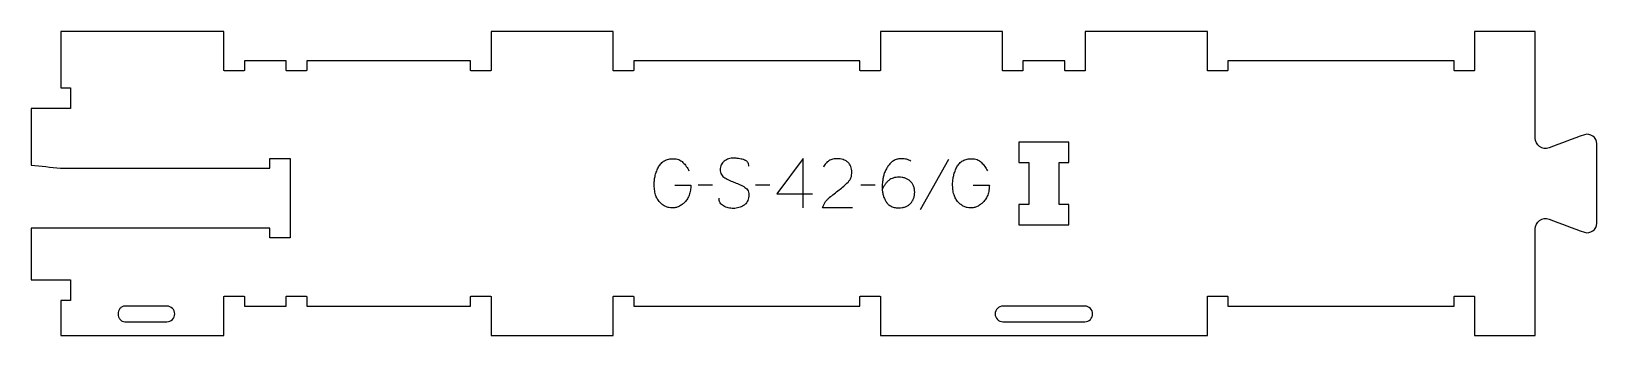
# Model space of a CAD drawing. Extents: x 0 to 955, y 0 to 186.
import ezdxf

# ---------------------------------------------------------------- set-up
doc = ezdxf.new("R2010")
doc.units = 0
for name, color, linetype in [('1_ANYTOOL_1MMDEEP_LABELS_S', 2, 'CONTINUOUS'), ('3_ANYTOOL_CUTTHROUGH_INSID', 4, 'CONTINUOUS'), ('4_ANYTOOL_CUTTHROUGH_OUTSI', 5, 'CONTINUOUS')]:
    doc.layers.add(name, color=color, linetype=linetype)

msp = doc.modelspace()

# ---------------------------------------------------------------- linework, layer by layer
at = {"layer": '1_ANYTOOL_1MMDEEP_LABELS_S'}
for p, q in [((559.486868, 107.413952), (542.301153, 76.642523)), ((415.529725, 91.771094), (406.74401, 91.68538)), ((450.586868, 91.771094), (441.801153, 91.68538)), ((454.872582, 86.542523), (476.64401, 86.542523)), ((514.786868, 91.771094), (506.001153, 91.68538))]:
    msp.add_line(p, q, dxfattribs=at)
for points in [[(392.64401, 91.68538), (402.415439, 91.642523, -0.031732), (402.147328, 88.635121, -0.048764), (401.402939, 85.717523, -0.050291), (400.293226, 83.407015, -0.060119), (398.708296, 81.399666, -0.036578), (396.976277, 79.913249, -0.050793), (395.017225, 78.753237, -0.051881), (393.064208, 78.085493, -0.053919), (391.015439, 77.842523, -0.055881), (388.980292, 78.049467, -0.055271), (387.040439, 78.699666, -0.05403), (385.114463, 79.85886, -0.038531), (383.429725, 81.356809, -0.067281), (381.882011, 83.467823, -0.049165), (380.858296, 85.888952, -0.047412), (380.18537, 89.09287, -0.028075), (380.001153, 92.371094, -0.03109), (380.16868, 95.062674, -0.031496), (380.670796, 97.712166, -0.031425), (381.521669, 100.34041, -0.02824), (382.679725, 102.849666, -0.064555), (384.208528, 105.001191, -0.078906), (386.274368, 106.626452, -0.076878), (388.897969, 107.601001, -0.050594), (391.701153, 107.88538, -0.039946), (393.360714, 107.752583, -0.052714), (394.963653, 107.317523, -0.053511), (396.346851, 106.602189, -0.05153), (397.551153, 105.613952, -0.040443), (399.591377, 103.19081, -0.04035), (401.215439, 100.471094)], [(437.772582, 103.299666, 0.071867), (437.579468, 104.636273, 0.100684), (436.952939, 105.817523, 0.047558), (436.478385, 106.293973, 0.038563), (435.928385, 106.682702, 0.037928), (435.231198, 107.03017, 0.026634), (434.49401, 107.28538, 0.028461), (431.470677, 107.971363, 0.041577), (428.386868, 108.228237, 0.036938), (426.884508, 108.117098, 0.041531), (425.41901, 107.77288, 0.041583), (424.041634, 107.195672, 0.038125), (422.772582, 106.406809, 0.057611), (421.702429, 105.414905, 0.065808), (420.908296, 104.194309, 0.06469), (420.4308, 102.734754, 0.046778), (420.286868, 101.199666, 0.052235), (420.449223, 99.649824, 0.075448), (420.99401, 98.199666, 0.076671), (421.910102, 97.026613, 0.061023), (423.115439, 96.142523, 0.021951), (426.144293, 94.615177, 0.018213), (429.286868, 93.33538, -0.02405), (432.388352, 92.029918, -0.02981), (435.329725, 90.399666, -0.068439), (436.471027, 89.433735, -0.079282), (437.279725, 88.181809, -0.076308), (437.704724, 86.603127, -0.047772), (437.729725, 84.956809, -0.046243), (437.43649, 83.275849, -0.06359), (436.786868, 81.705023, -0.064671), (435.814044, 80.420834, -0.057073), (434.558296, 79.406809, -0.067522), (431.589988, 78.043898, -0.070793), (428.365439, 77.542523, -0.064027), (425.226424, 77.905038, -0.070447), (422.301153, 79.08538, -0.054374), (421.142736, 79.935013, -0.074742), (420.24401, 81.046094, -0.075199), (419.721003, 82.352473, -0.057737), (419.558296, 83.756809)], [(501.072582, 77.928237), (482.772582, 77.971094, -0.034491), (483.43536, 79.718426, -0.037732), (484.342225, 81.351452, -0.037744), (485.481519, 82.826088, -0.03482), (486.822582, 84.121094, -0.00859), (489.781807, 86.519677, -0.008791), (492.822582, 88.813952, 0.020588), (495.64187, 91.047394, 0.025206), (498.24401, 93.528237, 0.046908), (499.264606, 94.829479, 0.051091), (500.011868, 96.303237, 0.050722), (500.460601, 97.951412, 0.041139), (500.601153, 99.656809, 0.039396), (500.458509, 101.464395, 0.058519), (499.96901, 103.203237, 0.060358), (499.178453, 104.610353, 0.061397), (498.072582, 105.78538, 0.048006), (496.716625, 106.70734, 0.045901), (495.211868, 107.36038, 0.045216), (493.471806, 107.76294, 0.034258), (491.686868, 107.88538, 0.055622), (489.052297, 107.591393, 0.079896), (486.608296, 106.61038, 0.080617), (484.638909, 104.94468, 0.060287), (483.201153, 102.78538)], [(536.64401, 106.428237, 0.057806), (533.946001, 107.503989, 0.066076), (531.072582, 107.88538, 0.052264), (528.720048, 107.6388, 0.065898), (526.497582, 106.851452, 0.065876), (524.554468, 105.51169, 0.052055), (522.972582, 103.749666, 0.028676), (521.65048, 101.688027, 0.033318), (520.59401, 99.480023, 0.033467), (519.872747, 97.249572, 0.034063), (519.458296, 94.942523, -0.003803), (519.345388, 94.041886, -0.001694), (519.222582, 93.142523, 0.025666), (519.098425, 91.731662, 0.009114), (519.072582, 90.313952, 0.030977), (519.215894, 88.002951, 0.036241), (519.667225, 85.733594, 0.036421), (520.411237, 83.640828, 0.036449), (521.451153, 81.678237, 0.069063), (522.833188, 80.030845, 0.072026), (524.617225, 78.833594, 0.068969), (526.927543, 78.094717, 0.042981), (529.358296, 77.88538, 0.037652), (531.353691, 78.035854, 0.05219), (533.285082, 78.538952, 0.053306), (534.90991, 79.355372, 0.0544), (536.322582, 80.499666, 0.052828), (537.45537, 81.9128, 0.052727), (538.267225, 83.531809, 0.051762), (538.76519, 85.43415, 0.038166), (538.915439, 87.399666, 0.038164), (538.764581, 89.373247, 0.055397), (538.251153, 91.278237, 0.056935), (537.422416, 92.840643, 0.058759), (536.258296, 94.171094, 0.051552), (534.817258, 95.225273, 0.048977), (533.19401, 95.971094, 0.04806), (531.281835, 96.432503, 0.035196), (529.315439, 96.571094, 0.031628), (527.567923, 96.460443, 0.043886), (525.860082, 96.088952, 0.044725), (524.421811, 95.495575, 0.050197), (523.122582, 94.642523, 0.037051), (521.949116, 93.537504, 0.02947), (520.93151, 92.28538, 0.029224), (519.942152, 90.725012, 0.021565), (519.115439, 89.071094)], [(574.701153, 91.68538), (584.472582, 91.642523, -0.031732), (584.204471, 88.635121, -0.048764), (583.460082, 85.717523, -0.050291), (582.350369, 83.407015, -0.060119), (580.765439, 81.399666, -0.036578), (579.033419, 79.913249, -0.050793), (577.074368, 78.753237, -0.051881), (575.121351, 78.085493, -0.053919), (573.072582, 77.842523, -0.055881), (571.037435, 78.049467, -0.055271), (569.097582, 78.699666, -0.05403), (567.171606, 79.85886, -0.038531), (565.486868, 81.356809, -0.067281), (563.939154, 83.467823, -0.049165), (562.915439, 85.888952, -0.047412), (562.242512, 89.09287, -0.028075), (562.058296, 92.371094, -0.03109), (562.225823, 95.062674, -0.031496), (562.727939, 97.712166, -0.031425), (563.578812, 100.34041, -0.02824), (564.736868, 102.849666, -0.064555), (566.265671, 105.001191, -0.078906), (568.33151, 106.626452, -0.076878), (570.955112, 107.601001, -0.050594), (573.758296, 107.88538, -0.039946), (575.417857, 107.752583, -0.052714), (577.020796, 107.317523, -0.053511), (578.403993, 106.602189, -0.05153), (579.608296, 105.613952, -0.040443), (581.64852, 103.19081, -0.04035), (583.272582, 100.471094)]]:
    msp.add_lwpolyline(points, format="xyb", dxfattribs=at)
msp.add_lwpolyline([(470.858296, 77.88538), (470.901153, 107.928237), (454.872582, 86.542523)], dxfattribs=at)
at = {"layer": '3_ANYTOOL_CUTTHROUGH_INSID'}
msp.add_lwpolyline([(627, 105.544253), (633, 105.544253), (633, 118.044253), (602.5, 118.044253), (602.5, 105.544253), (608.5, 105.544253), (608.5, 80.044253), (602.5, 80.044253), (602.5, 67.544253), (633, 67.544253), (633, 80.044253), (627, 80.044253)], close=True, dxfattribs=at)
for points in [[(82.75, 8.5, 1), (82.75, 18), (57.009651, 18, 0.12263), (55.35456, 17.587875, 0.106401), (54.040385, 16.480762, 0.09127), (53.253336, 14.956608, 0.148392), (53.253336, 11.543392, 0.09127), (54.040385, 10.019238, 0.106401), (55.35456, 8.912125, 0.12263), (57.009651, 8.5)], [(642.75, 8.5, 1), (642.75, 18), (592.75, 18, 1), (592.75, 8.5)]]:
    msp.add_lwpolyline(points, format="xyb", close=True, dxfattribs=at)
at = {"layer": '4_ANYTOOL_CUTTHROUGH_OUTSI'}
msp.add_lwpolyline([(917.5, 120.36264), (917.5, 185.5), (880.5, 185.5), (880.5, 161.75, -0.414214), (880.25, 161.5), (868.25, 161.5, -0.414214), (868, 161.75), (868, 167.5), (730, 167.5), (730, 161.75, -0.414214), (729.75, 161.5), (717.75, 161.5, -0.414214), (717.5, 161.75), (717.5, 185.5), (643, 185.5), (643, 161.75, -0.414214), (642.75, 161.5), (630.75, 161.5, -0.414214), (630.5, 161.75), (630.5, 167.5), (605, 167.5), (605, 161.75, -0.414214), (604.75, 161.5), (592.75, 161.5, -0.414214), (592.5, 161.75), (592.5, 185.5), (518, 185.5), (518, 161.75, -0.414214), (517.75, 161.5), (505.75, 161.5, -0.414214), (505.5, 161.75), (505.5, 167.5), (367.5, 167.5), (367.5, 161.75, -0.414214), (367.25, 161.5), (355.25, 161.5, -0.414214), (355, 161.75), (355, 185.5), (280.5, 185.5), (280.5, 161.75, -0.414214), (280.25, 161.5), (268.25, 161.5, -0.414214), (268, 161.75), (268, 167.5), (168, 167.5), (168, 161.75, -0.414214), (167.75, 161.5), (155.75, 161.5, -0.414214), (155.5, 161.75), (155.5, 167.5), (130, 167.5), (130, 161.75, -0.414214), (129.75, 161.5), (117.75, 161.5, -0.414214), (117.5, 161.75), (117.5, 185.5), (18, 185.5), (18, 151), (23.75, 151, -0.414214), (24, 150.75), (24, 138.75, -0.414214), (23.75, 138.5), (0, 138.5), (0, 103.974857, 0.000019), (17.7764, 102.087807), (145.499983, 102.088506), (145.499983, 107.838506, -0.414214), (145.749983, 108.088506), (157.749983, 108.088506, -0.414214), (157.999983, 107.838506), (157.999983, 101.838506), (157.999983, 65.838506), (157.999983, 59.838506, -0.414214), (157.749983, 59.588506), (145.749983, 59.588506, -0.414214), (145.499983, 59.838506), (145.499983, 65.588506), (0, 65.588506), (0, 34), (23.75, 34, -0.414214), (24, 33.75), (24, 21.75, -0.414214), (23.75, 21.5), (18, 21.5), (18, 0), (117.5, 0), (117.5, 23.75, -0.414214), (117.75, 24), (129.75, 24, -0.414214), (130, 23.75), (130, 18), (155.5, 18), (155.5, 23.75, -0.414214), (155.75, 24), (167.75, 24, -0.414214), (168, 23.75), (168, 18), (268, 18), (268, 23.75, -0.414214), (268.25, 24), (280.25, 24, -0.414214), (280.5, 23.75), (280.5, 0), (355, 0), (355, 23.75, -0.414214), (355.25, 24), (367.25, 24, -0.414214), (367.5, 23.75), (367.5, 18), (505.5, 18), (505.5, 23.75, -0.414214), (505.75, 24), (517.75, 24, -0.414214), (518, 23.75), (518, 0), (717.5, 0), (717.5, 23.75, -0.414214), (717.75, 24), (729.75, 24, -0.414214), (730, 23.75), (730, 18), (868, 18), (868, 23.75, -0.414214), (868.25, 24), (880.25, 24, -0.414214), (880.5, 23.75), (880.5, 0), (917.5, 0), (917.5, 65.136954, -0.522099), (925.915905, 70.999663, 0.000005), (947.612488, 62.9844, 0.236335), (952.682073, 63.883421, 0.237079), (954.999723, 68.496607), (955.000179, 117.002691, 0.237079), (952.682529, 121.615874, 0.237104), (947.598013, 122.509963, -0.000005), (925.915807, 114.499895, -0.522094)], format="xyb", close=True, dxfattribs=at)

doc.saveas('drawing.dxf')
